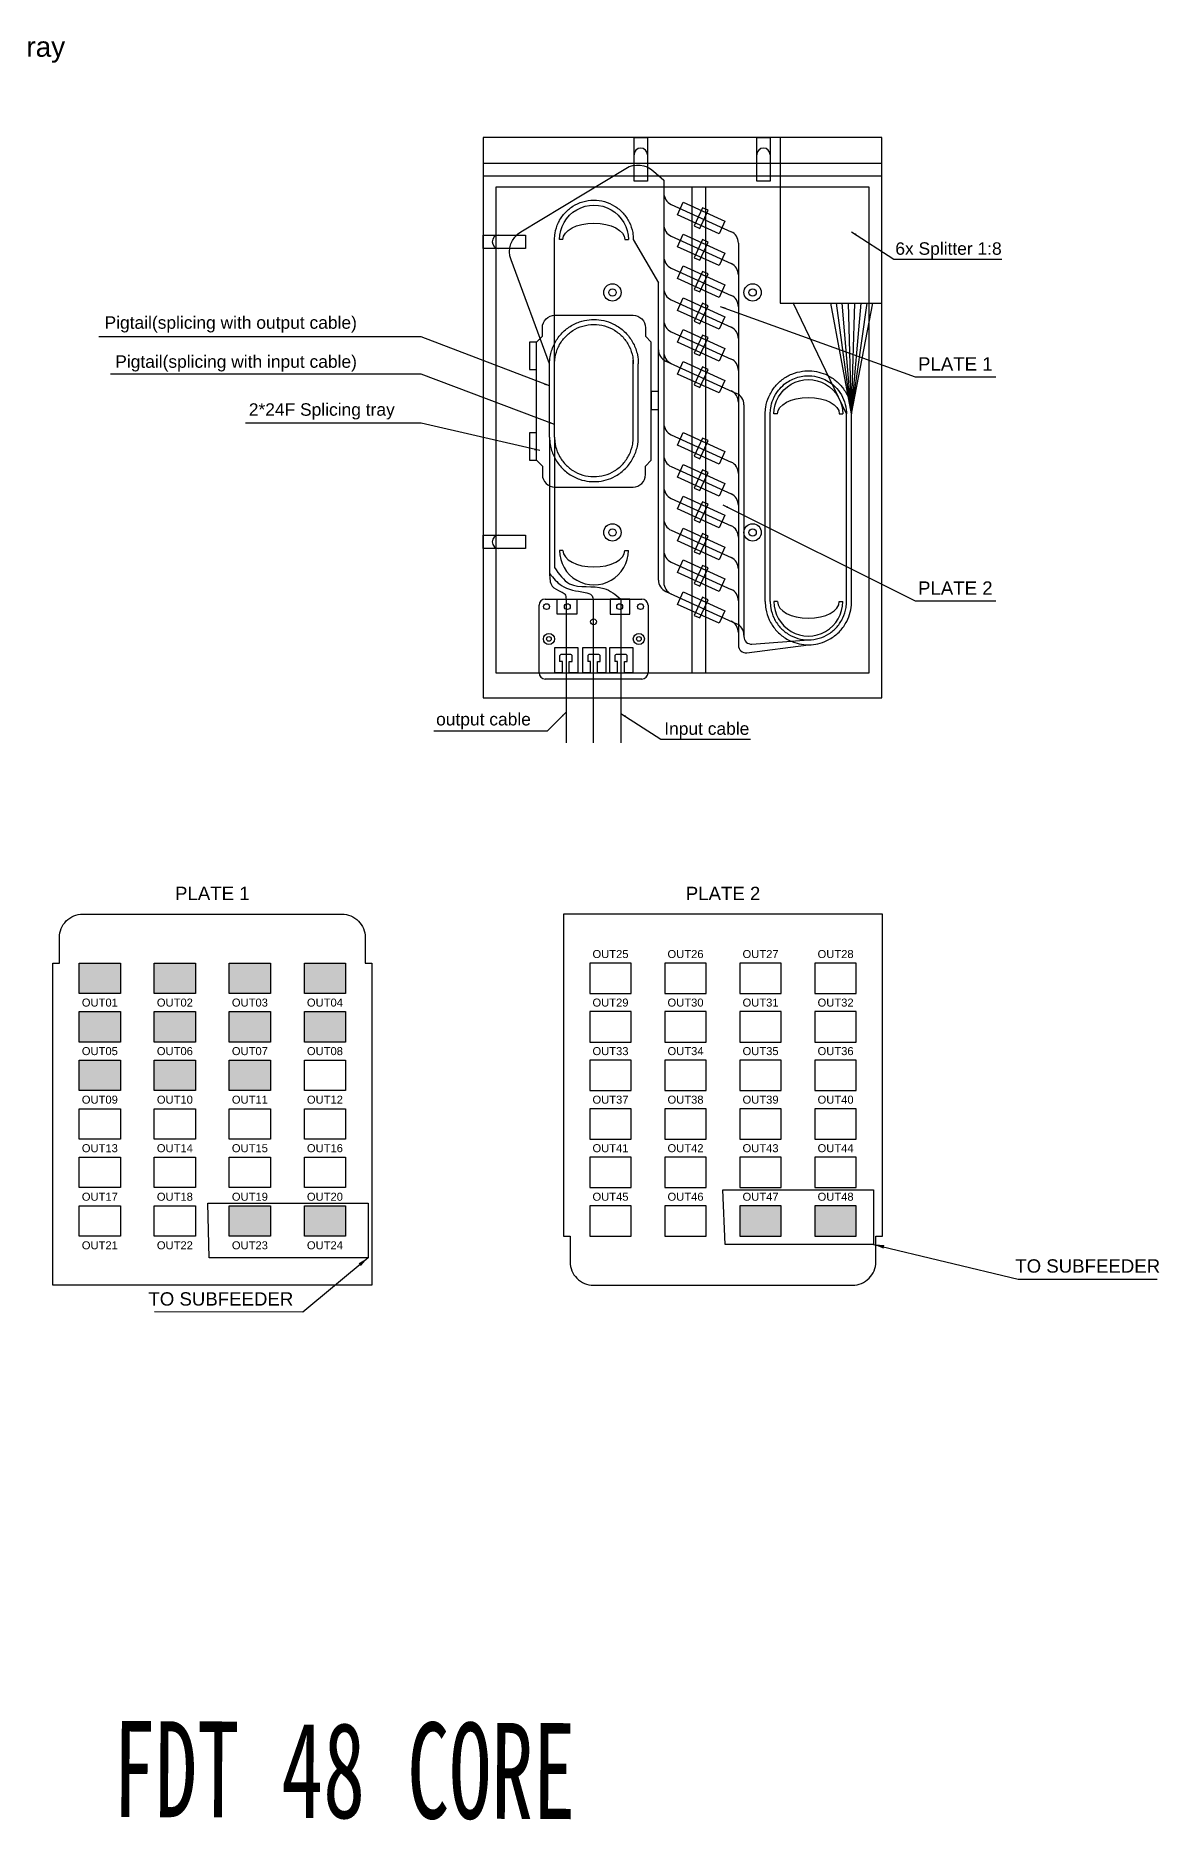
# Model space of a CAD drawing. Header units: inches. Extents: x 12170288 to 12174436, y -6358 to -3178.
# Drawn here: x 12172602 to 12173124, y -6151 to -5320 of the extents above; entities that cross this region are included whole.
import ezdxf
from ezdxf.enums import TextEntityAlignment as Align

# ---------------------------------------------------------------- set-up
doc = ezdxf.new("R2010")
doc.units = ezdxf.units.IN
doc.header["$MEASUREMENT"] = 0
doc.layers.add('FDT STRUCTURE', color=7, linetype='Continuous')
doc.layers.add('Line', color=1, linetype='Continuous')
doc.layers.add('TITLE BLOCK', color=7, linetype='Continuous', lineweight=18)
doc.styles.add('FS', font='SimSun.ttf', dxfattribs={"width": 0.7})
doc.styles.get("Standard").update_dxf_attribs({"font": 'arial.ttf'})
doc.dimstyles.get("Standard").update_dxf_attribs({"dimtxt": 0.18, "dimasz": 0.18, "dimexe": 0.18, "dimexo": 0.0625, "dimgap": 0.09, "dimtad": 0, "dimtih": 1, "dimtoh": 1, "dimdec": 4, "dimzin": 0, "dimdsep": 46, "dimtxsty": 'Standard', "dimcen": 0.09, "dimadec": 0, "dimazin": 0, "dimtfac": 1, "dimtdec": 4, "dimtofl": 0, "dimtmove": 0, "dimatfit": 3, "dimfxl": 1, "dimtolj": 1, "dimtzin": 0, "dimarcsym": 0})

msp = doc.modelspace()

# ---------------------------------------------------------------- hatches: boundary and pattern name
h = msp.add_hatch(color=3)
h.dxf.hatch_style = 1
h.paths.add_polyline_path([(12172640.99, -5766.2), (12172640.99, -5752.07), (12172621.82, -5752.07), (12172621.82, -5766.2)])
h.paths.add_polyline_path([(12172675.91, -5766.2), (12172675.91, -5752.07), (12172656.74, -5752.07), (12172656.74, -5766.2)])
h.paths.add_polyline_path([(12172710.83, -5766.2), (12172710.83, -5752.07), (12172691.66, -5752.07), (12172691.66, -5766.2)])
h.paths.add_polyline_path([(12172745.75, -5766.2), (12172745.75, -5752.07), (12172726.58, -5752.07), (12172726.58, -5766.2)])
h.paths.add_polyline_path([(12172640.99, -5788.79), (12172640.99, -5774.66), (12172621.82, -5774.66), (12172621.82, -5788.79)])
h.paths.add_polyline_path([(12172675.91, -5788.79), (12172675.91, -5774.66), (12172656.74, -5774.66), (12172656.74, -5788.79)])
h.paths.add_polyline_path([(12172710.83, -5788.79), (12172710.83, -5774.66), (12172691.66, -5774.66), (12172691.66, -5788.79)])
h = msp.add_hatch(color=3)
h.dxf.hatch_style = 1
h.paths.add_polyline_path([(12172745.75, -5788.79), (12172745.75, -5774.66), (12172726.58, -5774.66), (12172726.58, -5788.79)])
h = msp.add_hatch(color=3)
h.dxf.hatch_style = 1
h.paths.add_polyline_path([(12172640.99, -5811.39), (12172640.99, -5797.25), (12172621.82, -5797.25), (12172621.82, -5811.39)])
h = msp.add_hatch(color=3)
h.dxf.hatch_style = 1
h.paths.add_polyline_path([(12172675.91, -5811.39), (12172675.91, -5797.25), (12172656.74, -5797.25), (12172656.74, -5811.39)])
h = msp.add_hatch(color=3)
h.dxf.hatch_style = 1
h.paths.add_polyline_path([(12172710.83, -5811.39), (12172710.83, -5797.25), (12172691.66, -5797.25), (12172691.66, -5811.39)])
h = msp.add_hatch(color=3)
h.dxf.hatch_style = 1
h.paths.add_polyline_path([(12172710.83, -5865.02), (12172691.66, -5865.02), (12172691.66, -5879.16), (12172710.83, -5879.16)])
h = msp.add_hatch(color=3)
h.dxf.hatch_style = 1
h.paths.add_polyline_path([(12172745.75, -5865.02), (12172726.58, -5865.02), (12172726.58, -5879.16), (12172745.75, -5879.16)])
h = msp.add_hatch(color=3)
h.dxf.hatch_style = 1
h.paths.add_polyline_path([(12172948.48, -5865.02), (12172929.31, -5865.02), (12172929.31, -5879.16), (12172948.48, -5879.16)])
h = msp.add_hatch(color=3)
h.dxf.hatch_style = 1
h.paths.add_polyline_path([(12172983.4, -5865.02), (12172964.23, -5865.02), (12172964.23, -5879.16), (12172983.4, -5879.16)])

# ---------------------------------------------------------------- linework, layer by layer
at = {"layer": 'Line', "color": 0}
for p, q in [((12172809.86, -5379.82), (12172995.31, -5379.82)), ((12172809.86, -5385.62), (12172995.31, -5385.62)), ((12172846.95, -5415.35), (12172845.35, -5415.35)), ((12172875.77, -5415.35), (12172877.37, -5415.35)), ((12172946.74, -5496.5), (12172945.14, -5496.5)), ((12172975.56, -5496.5), (12172977.16, -5496.5)), ((12172846.95, -5560), (12172845.35, -5560)), ((12172875.77, -5560), (12172877.37, -5560)), ((12172835.79, -5616.99), (12172835.79, -5585.51)), ((12172838.69, -5582.61), (12172883.65, -5582.61)), ((12172886.55, -5585.51), (12172886.55, -5616.99)), ((12172946.74, -5583.83), (12172945.14, -5583.83)), ((12172975.56, -5583.83), (12172977.16, -5583.83)), ((12172846.69, -5611.7), (12172845.4, -5611.7)), ((12172849.9, -5611.7), (12172851.24, -5611.7)), ((12172859.72, -5611.7), (12172858.44, -5611.7)), ((12172862.94, -5611.7), (12172864.28, -5611.7)), ((12172872.33, -5611.7), (12172871.05, -5611.7)), ((12172875.55, -5611.7), (12172876.89, -5611.7)), ((12172883.65, -5619.89), (12172838.69, -5619.89))]:
    msp.add_line(p, q, dxfattribs=at)
at = {"layer": 'Line', "color": 5}
for p, q in [((12172897.3, -5398.94), (12172925.21, -5411.67)), ((12172897.3, -5413.76), (12172925.21, -5426.48)), ((12172897.3, -5428.57), (12172925.21, -5441.3)), ((12172897.3, -5443.39), (12172925.21, -5456.11)), ((12172897.3, -5458.2), (12172925.21, -5470.92)), ((12172897.3, -5506.16), (12172925.21, -5518.89)), ((12172840.71, -5507.31), (12172840.71, -5570.75)), ((12172897.3, -5520.97), (12172925.21, -5533.7)), ((12172897.3, -5535.79), (12172925.21, -5548.51)), ((12172897.3, -5550.6), (12172925.21, -5563.33)), ((12172897.3, -5565.42), (12172925.21, -5578.14))]:
    msp.add_line(p, q, dxfattribs=at)
at = {"layer": 'Line'}
for p, q in [((12172879.68, -5415.35), (12172891.37, -5435.46)), ((12172891.37, -5573.8), (12172891.37, -5435.46)), ((12172894.76, -5471.85), (12172927.75, -5486.9)), ((12172843.03, -5507.31), (12172843.03, -5567.97)), ((12172894.76, -5579.07), (12172927.75, -5594.11))]:
    msp.add_line(p, q, dxfattribs=at)
at = {"layer": 'Line', "color": 0}
for points in [[(12172809.86, -5367.8), (12172809.86, -5628.59), (12172995.31, -5628.59), (12172995.31, -5367.8), (12172809.86, -5367.8)], [(12172907.01, -5617), (12172907.01, -5390.98)], [(12172913.45, -5617), (12172913.45, -5390.98)], [(12172834.69, -5518.01), (12172834.69, -5463.06)], [(12172888.03, -5518.01), (12172888.03, -5463.06)], [(12172846.69, -5617), (12172843.09, -5617), (12172843.09, -5605.11), (12172853.86, -5605.11), (12172853.86, -5617), (12172849.9, -5617)], [(12172859.72, -5617), (12172856.13, -5617), (12172856.13, -5605.11), (12172866.9, -5605.11), (12172866.9, -5617), (12172862.94, -5617)], [(12172872.33, -5617), (12172868.74, -5617), (12172868.74, -5605.11), (12172879.51, -5605.11), (12172879.51, -5617), (12172875.55, -5617)], [(12172846.69, -5617), (12172846.69, -5611.7)], [(12172849.9, -5617), (12172849.9, -5611.7)], [(12172859.72, -5617), (12172859.72, -5611.7)], [(12172862.94, -5617), (12172862.94, -5611.7)], [(12172872.33, -5617), (12172872.33, -5611.7)], [(12172875.55, -5617), (12172875.55, -5611.7)]]:
    msp.add_lwpolyline(points, dxfattribs=at)
at = {"layer": 'Line', "color": 3}
for points in [[(12172886.24, -5388.21), (12172880.01, -5388.21), (12172880.01, -5367.8), (12172886.24, -5367.8)], [(12172943.38, -5388.21), (12172937.15, -5388.21), (12172937.15, -5367.8), (12172943.38, -5367.8)], [(12172829.48, -5413.2), (12172829.48, -5419.43), (12172809.86, -5419.43), (12172809.86, -5413.2)], [(12172829.48, -5552.9), (12172829.48, -5559.13), (12172809.86, -5559.13), (12172809.86, -5552.9)]]:
    msp.add_lwpolyline(points, close=True, dxfattribs=at)
at = {"layer": 'Line', "color": 4}
msp.add_lwpolyline([(12172948.05, -5444.94), (12172995.31, -5444.94), (12172995.31, -5367.8), (12172948.05, -5367.8)], close=True, dxfattribs=at)
at = {"layer": 'Line', "color": 5}
for points in [[(12172840.71, -5473.19), (12172822.79, -5424.74, -0.359931), (12172827.36, -5411.67), (12172876.22, -5382.18, -0.330807), (12172889.12, -5383.42), (12172893.91, -5387.75), (12172893.91, -5574.96)], [(12172928.6, -5416.94), (12172928.6, -5604.19, 0.452502), (12172932.52, -5607.64), (12172961.15, -5603.93)]]:
    msp.add_lwpolyline(points, format="xyb", dxfattribs=at)
at = {"layer": 'Line', "color": 0}
for points in [[(12172815.66, -5390.98), (12172815.66, -5617), (12172989.52, -5617), (12172989.52, -5390.98)], [(12172834.69, -5463.06), (12172831.34, -5463.06), (12172831.34, -5475.73), (12172834.69, -5475.73)], [(12172891.36, -5486.1), (12172888.03, -5486.1), (12172888.03, -5494.4), (12172891.36, -5494.4)], [(12172834.69, -5505.34), (12172831.34, -5505.34), (12172831.34, -5518.01), (12172834.69, -5518.01)], [(12172853.38, -5589.7), (12172844.24, -5589.7), (12172844.24, -5582.61), (12172853.38, -5582.61)], [(12172868.96, -5589.7), (12172878.1, -5589.7), (12172878.1, -5582.61), (12172868.96, -5582.61)], [(12172621.82, -5752.07), (12172640.99, -5752.07), (12172640.99, -5766.2), (12172621.82, -5766.2)], [(12172656.74, -5752.07), (12172675.91, -5752.07), (12172675.91, -5766.2), (12172656.74, -5766.2)], [(12172691.66, -5752.07), (12172710.83, -5752.07), (12172710.83, -5766.2), (12172691.66, -5766.2)], [(12172726.58, -5752.07), (12172745.75, -5752.07), (12172745.75, -5766.2), (12172726.58, -5766.2)], [(12172859.47, -5766.2), (12172878.64, -5766.2), (12172878.64, -5752.07), (12172859.47, -5752.07)], [(12172894.39, -5766.2), (12172913.56, -5766.2), (12172913.56, -5752.07), (12172894.39, -5752.07)], [(12172929.31, -5766.2), (12172948.48, -5766.2), (12172948.48, -5752.07), (12172929.31, -5752.07)], [(12172964.23, -5766.2), (12172983.4, -5766.2), (12172983.4, -5752.07), (12172964.23, -5752.07)], [(12172621.82, -5774.66), (12172640.99, -5774.66), (12172640.99, -5788.79), (12172621.82, -5788.79)], [(12172656.74, -5774.66), (12172675.91, -5774.66), (12172675.91, -5788.79), (12172656.74, -5788.79)], [(12172691.66, -5774.66), (12172710.83, -5774.66), (12172710.83, -5788.79), (12172691.66, -5788.79)], [(12172726.58, -5774.66), (12172745.75, -5774.66), (12172745.75, -5788.79), (12172726.58, -5788.79)], [(12172859.47, -5788.79), (12172878.64, -5788.79), (12172878.64, -5774.66), (12172859.47, -5774.66)], [(12172894.39, -5788.79), (12172913.56, -5788.79), (12172913.56, -5774.66), (12172894.39, -5774.66)], [(12172929.31, -5788.79), (12172948.48, -5788.79), (12172948.48, -5774.66), (12172929.31, -5774.66)], [(12172964.23, -5788.79), (12172983.4, -5788.79), (12172983.4, -5774.66), (12172964.23, -5774.66)], [(12172621.82, -5797.25), (12172640.99, -5797.25), (12172640.99, -5811.39), (12172621.82, -5811.39)], [(12172621.82, -5797.25), (12172640.99, -5797.25), (12172640.99, -5811.39), (12172621.82, -5811.39)], [(12172656.74, -5797.25), (12172675.91, -5797.25), (12172675.91, -5811.39), (12172656.74, -5811.39)], [(12172656.74, -5797.25), (12172675.91, -5797.25), (12172675.91, -5811.39), (12172656.74, -5811.39)], [(12172691.66, -5797.25), (12172710.83, -5797.25), (12172710.83, -5811.39), (12172691.66, -5811.39)], [(12172691.66, -5797.25), (12172710.83, -5797.25), (12172710.83, -5811.39), (12172691.66, -5811.39)], [(12172726.58, -5797.25), (12172745.75, -5797.25), (12172745.75, -5811.39), (12172726.58, -5811.39)], [(12172726.58, -5797.25), (12172745.75, -5797.25), (12172745.75, -5811.39), (12172726.58, -5811.39)], [(12172859.47, -5811.39), (12172878.64, -5811.39), (12172878.64, -5797.25), (12172859.47, -5797.25)], [(12172894.39, -5811.39), (12172913.56, -5811.39), (12172913.56, -5797.25), (12172894.39, -5797.25)], [(12172929.31, -5811.39), (12172948.48, -5811.39), (12172948.48, -5797.25), (12172929.31, -5797.25)], [(12172964.23, -5811.39), (12172983.4, -5811.39), (12172983.4, -5797.25), (12172964.23, -5797.25)], [(12172621.82, -5819.84), (12172640.99, -5819.84), (12172640.99, -5833.98), (12172621.82, -5833.98)], [(12172621.82, -5819.84), (12172640.99, -5819.84), (12172640.99, -5833.98), (12172621.82, -5833.98)], [(12172656.74, -5819.84), (12172675.91, -5819.84), (12172675.91, -5833.98), (12172656.74, -5833.98)], [(12172656.74, -5819.84), (12172675.91, -5819.84), (12172675.91, -5833.98), (12172656.74, -5833.98)], [(12172691.66, -5819.84), (12172710.83, -5819.84), (12172710.83, -5833.98), (12172691.66, -5833.98)], [(12172691.66, -5819.84), (12172710.83, -5819.84), (12172710.83, -5833.98), (12172691.66, -5833.98)], [(12172726.58, -5819.84), (12172745.75, -5819.84), (12172745.75, -5833.98), (12172726.58, -5833.98)], [(12172726.58, -5819.84), (12172745.75, -5819.84), (12172745.75, -5833.98), (12172726.58, -5833.98)], [(12172859.47, -5833.98), (12172878.64, -5833.98), (12172878.64, -5819.84), (12172859.47, -5819.84)], [(12172894.39, -5833.98), (12172913.56, -5833.98), (12172913.56, -5819.84), (12172894.39, -5819.84)], [(12172929.31, -5833.98), (12172948.48, -5833.98), (12172948.48, -5819.84), (12172929.31, -5819.84)], [(12172964.23, -5833.98), (12172983.4, -5833.98), (12172983.4, -5819.84), (12172964.23, -5819.84)], [(12172621.82, -5842.43), (12172640.99, -5842.43), (12172640.99, -5856.57), (12172621.82, -5856.57)], [(12172621.82, -5842.43), (12172640.99, -5842.43), (12172640.99, -5856.57), (12172621.82, -5856.57)], [(12172656.74, -5842.43), (12172675.91, -5842.43), (12172675.91, -5856.57), (12172656.74, -5856.57)], [(12172656.74, -5842.43), (12172675.91, -5842.43), (12172675.91, -5856.57), (12172656.74, -5856.57)], [(12172691.66, -5842.43), (12172710.83, -5842.43), (12172710.83, -5856.57), (12172691.66, -5856.57)], [(12172691.66, -5842.43), (12172710.83, -5842.43), (12172710.83, -5856.57), (12172691.66, -5856.57)], [(12172726.58, -5842.43), (12172745.75, -5842.43), (12172745.75, -5856.57), (12172726.58, -5856.57)], [(12172859.47, -5856.57), (12172878.64, -5856.57), (12172878.64, -5842.43), (12172859.47, -5842.43)], [(12172894.39, -5856.57), (12172913.56, -5856.57), (12172913.56, -5842.43), (12172894.39, -5842.43)], [(12172929.31, -5856.57), (12172948.48, -5856.57), (12172948.48, -5842.43), (12172929.31, -5842.43)], [(12172964.23, -5856.57), (12172983.4, -5856.57), (12172983.4, -5842.43), (12172964.23, -5842.43)], [(12172621.82, -5865.02), (12172640.99, -5865.02), (12172640.99, -5879.16), (12172621.82, -5879.16)], [(12172621.82, -5865.02), (12172640.99, -5865.02), (12172640.99, -5879.16), (12172621.82, -5879.16)], [(12172656.74, -5865.02), (12172675.91, -5865.02), (12172675.91, -5879.16), (12172656.74, -5879.16)], [(12172691.66, -5865.02), (12172710.83, -5865.02), (12172710.83, -5879.16), (12172691.66, -5879.16)], [(12172726.58, -5865.02), (12172745.75, -5865.02), (12172745.75, -5879.16), (12172726.58, -5879.16)], [(12172859.47, -5879.16), (12172878.64, -5879.16), (12172878.64, -5865.02), (12172859.47, -5865.02)], [(12172894.39, -5879.16), (12172913.56, -5879.16), (12172913.56, -5865.02), (12172894.39, -5865.02)], [(12172929.31, -5879.16), (12172948.48, -5879.16), (12172948.48, -5865.02), (12172929.31, -5865.02)], [(12172964.23, -5879.16), (12172983.4, -5879.16), (12172983.4, -5865.02), (12172964.23, -5865.02)]]:
    msp.add_lwpolyline(points, close=True, dxfattribs=at)
at = {"layer": 'Line', "color": 3}
for points in [[(12172902.94, -5397.97), (12172922.24, -5406.77), (12172919.56, -5412.64), (12172900.27, -5403.84), (12172902.94, -5397.97)], [(12172910.61, -5410.1), (12172914.45, -5401.68), (12172911.9, -5400.52), (12172908.06, -5408.93), (12172910.61, -5410.1)], [(12172902.94, -5412.79), (12172922.24, -5421.59), (12172919.56, -5427.45), (12172900.27, -5418.65), (12172902.94, -5412.79)], [(12172910.61, -5424.91), (12172914.45, -5416.49), (12172911.9, -5415.33), (12172908.06, -5423.75), (12172910.61, -5424.91)], [(12172902.94, -5427.6), (12172922.24, -5436.4), (12172919.56, -5442.27), (12172900.27, -5433.47), (12172902.94, -5427.6)], [(12172910.61, -5439.72), (12172914.45, -5431.31), (12172911.9, -5430.14), (12172908.06, -5438.56), (12172910.61, -5439.72)], [(12172902.94, -5442.42), (12172922.24, -5451.21), (12172919.56, -5457.08), (12172900.27, -5448.28), (12172902.94, -5442.42)], [(12172910.61, -5454.54), (12172914.45, -5446.12), (12172911.9, -5444.96), (12172908.06, -5453.37), (12172910.61, -5454.54)], [(12172902.94, -5457.23), (12172922.24, -5466.03), (12172919.56, -5471.89), (12172900.27, -5463.1), (12172902.94, -5457.23)], [(12172910.61, -5469.35), (12172914.45, -5460.93), (12172911.9, -5459.77), (12172908.06, -5468.19), (12172910.61, -5469.35)], [(12172902.94, -5472.04), (12172922.24, -5480.84), (12172919.56, -5486.71), (12172900.27, -5477.91), (12172902.94, -5472.04)], [(12172910.61, -5484.17), (12172914.45, -5475.75), (12172911.9, -5474.58), (12172908.06, -5483), (12172910.61, -5484.17)], [(12172902.94, -5505.19), (12172922.24, -5513.99), (12172919.56, -5519.86), (12172900.27, -5511.06), (12172902.94, -5505.19)], [(12172910.61, -5517.31), (12172914.45, -5508.9), (12172911.9, -5507.73), (12172908.06, -5516.15), (12172910.61, -5517.31)], [(12172902.94, -5520.01), (12172922.24, -5528.8), (12172919.56, -5534.67), (12172900.27, -5525.87), (12172902.94, -5520.01)], [(12172910.61, -5532.13), (12172914.45, -5523.71), (12172911.9, -5522.55), (12172908.06, -5530.96), (12172910.61, -5532.13)], [(12172902.94, -5534.82), (12172922.24, -5543.62), (12172919.56, -5549.48), (12172900.27, -5540.69), (12172902.94, -5534.82)], [(12172910.61, -5546.94), (12172914.45, -5538.52), (12172911.9, -5537.36), (12172908.06, -5545.78), (12172910.61, -5546.94)], [(12172902.94, -5549.63), (12172922.24, -5558.43), (12172919.56, -5564.3), (12172900.27, -5555.5), (12172902.94, -5549.63)], [(12172910.61, -5561.76), (12172914.45, -5553.34), (12172911.9, -5552.17), (12172908.06, -5560.59), (12172910.61, -5561.76)], [(12172902.94, -5564.45), (12172922.24, -5573.24), (12172919.56, -5579.11), (12172900.27, -5570.31), (12172902.94, -5564.45)], [(12172910.61, -5576.57), (12172914.45, -5568.15), (12172911.9, -5566.99), (12172908.06, -5575.41), (12172910.61, -5576.57)], [(12172902.94, -5579.26), (12172922.24, -5588.06), (12172919.56, -5593.92), (12172900.27, -5585.13), (12172902.94, -5579.26)], [(12172910.61, -5591.38), (12172914.45, -5582.97), (12172911.9, -5581.8), (12172908.06, -5590.22), (12172910.61, -5591.38)]]:
    msp.add_lwpolyline(points, dxfattribs=at)
at = {"layer": 'Line'}
for points in [[(12172843.03, -5507.31), (12172843.03, -5415.35)], [(12172978.9, -5496.5), (12172954.12, -5444.7)], [(12172879.68, -5507.31), (12172879.68, -5471.45)], [(12172943.4, -5583.83), (12172943.4, -5496.5)], [(12172978.9, -5583.83), (12172978.9, -5496.5)], [(12172873.94, -5582.61), (12172873.94, -5649.57)]]:
    msp.add_lwpolyline(points, dxfattribs=at)
at = {"layer": 'Line', "color": 5}
for points in [[(12172981.22, -5496.5), (12172971.68, -5444.94)], [(12172981.22, -5496.5), (12172974.25, -5444.94)], [(12172981.22, -5496.5), (12172976.87, -5444.94)], [(12172981.22, -5496.5), (12172979.82, -5444.94)], [(12172981.22, -5496.5), (12172982.83, -5444.94)], [(12172981.22, -5496.5), (12172985.73, -5444.94)], [(12172981.22, -5496.5), (12172988.46, -5444.94)], [(12172981.22, -5496.5), (12172991.14, -5444.94)], [(12172840.71, -5507.31), (12172840.71, -5473.19)], [(12172882, -5507.31), (12172882, -5473.19)], [(12172941.08, -5583.83), (12172941.08, -5496.5)], [(12172981.22, -5583.83), (12172981.22, -5496.5)], [(12172848.42, -5582.61), (12172848.42, -5649.57)], [(12172861.03, -5582.61), (12172861.03, -5649.57)]]:
    msp.add_lwpolyline(points, dxfattribs=at)
at = {"layer": 'Line', "color": 0}
for points in [[(12172834.69, -5463.06), (12172837.37, -5460.27), (12172837.37, -5456.36, -0.414214), (12172843.17, -5450.56), (12172879.55, -5450.56, -0.414214), (12172885.34, -5456.36), (12172885.34, -5460.27), (12172888.03, -5463.06)], [(12172834.69, -5518.01), (12172837.37, -5520.8), (12172837.37, -5524.71, 0.414214), (12172843.17, -5530.51), (12172879.55, -5530.51, 0.414214), (12172885.34, -5524.71), (12172885.34, -5520.8), (12172888.03, -5518.01)], [(12172851.24, -5611.7), (12172851.24, -5609.09, 0.414214), (12172850.66, -5608.51), (12172845.98, -5608.51, 0.414214), (12172845.4, -5609.09), (12172845.4, -5611.7)], [(12172864.28, -5611.7), (12172864.28, -5609.09, 0.414214), (12172863.7, -5608.51), (12172859.02, -5608.51, 0.414214), (12172858.44, -5609.09), (12172858.44, -5611.7)], [(12172876.89, -5611.7), (12172876.89, -5609.09, 0.414214), (12172876.31, -5608.51), (12172871.63, -5608.51, 0.414214), (12172871.05, -5609.09), (12172871.05, -5611.7)]]:
    msp.add_lwpolyline(points, format="xyb", dxfattribs=at)
at = {"layer": 'Line'}
msp.add_lwpolyline([(12172931.14, -5492.17), (12172931.14, -5600.11, 0.436292), (12172934.87, -5603.58), (12172961.15, -5601.61)], format="xyb", dxfattribs=at)
at = {"layer": 'Line', "color": 0}
for points in [[(12172623.46, -5729.28), (12172744.05, -5729.28, -0.414214), (12172754.91, -5740.15), (12172754.91, -5752.07), (12172758.01, -5752.07), (12172758.01, -5901.94), (12172609.56, -5901.94), (12172609.56, -5752.07), (12172612.59, -5752.07), (12172612.59, -5740.15, -0.414214)], [(12172861.11, -5901.94), (12172981.7, -5901.94, 0.414214), (12172992.57, -5891.08), (12172992.57, -5879.16), (12172995.66, -5879.16), (12172995.66, -5729.28), (12172847.21, -5729.28), (12172847.21, -5879.16), (12172850.24, -5879.16), (12172850.24, -5891.08, 0.414214)]]:
    msp.add_lwpolyline(points, format="xyb", close=True, dxfattribs=at)
at = {"layer": 'Line'}
for points in [[(12172681.74, -5863.78), (12172756.22, -5863.78), (12172756.22, -5889.19), (12172682.27, -5889.19)], [(12172921.41, -5857.56), (12172991.44, -5857.56), (12172991.44, -5882.97), (12172922.44, -5882.97)]]:
    msp.add_lwpolyline(points, close=True, dxfattribs=at)
at = {"layer": 'Line', "color": 0}
for centre, radius in [((12172869.96, -5439.95), 4.03), ((12172869.96, -5439.95), 1.71), ((12172935.21, -5439.95), 4.03), ((12172935.21, -5439.95), 1.71), ((12172869.96, -5551.63), 4.03), ((12172935.21, -5551.63), 4.03), ((12172869.96, -5551.63), 1.71), ((12172935.21, -5551.63), 1.71), ((12172839.3, -5586.15), 1.37), ((12172848.99, -5586.15), 1.37), ((12172873.35, -5586.15), 1.37), ((12172883.04, -5586.15), 1.37), ((12172861.17, -5593.22), 1.37), ((12172840.4, -5601.2), 2.58), ((12172840.4, -5601.2), 1.1), ((12172882.26, -5601.2), 2.58), ((12172882.26, -5601.2), 1.1)]:
    msp.add_circle(centre, radius, dxfattribs=at)
at = {"layer": 'Line', "color": 3}
for centre, start, end in [((12172883.13, -5375.84), 0, 180), ((12172940.26, -5375.84), 0, 180), ((12172817.11, -5416.31), 90, 270), ((12172817.11, -5556.02), 90, 270)]:
    msp.add_arc(centre, 3.11, start, end, dxfattribs=at)
at = {"layer": 'Line', "color": 5}
for centre, start, end in [((12172899.7, -5393.67), 180, 245.48714), ((12172899.7, -5408.48), 180, 245.48714), ((12172922.8, -5416.94), 0, 65.48714), ((12172899.7, -5423.3), 180, 245.48714), ((12172922.8, -5431.76), 0, 65.48714), ((12172899.7, -5438.11), 180, 245.48714), ((12172922.8, -5446.57), 0, 65.48714), ((12172899.7, -5452.93), 180, 245.48714), ((12172922.8, -5461.38), 0, 65.48714), ((12172899.7, -5467.74), 180, 245.48714), ((12172922.8, -5476.2), 0, 65.48714), ((12172922.8, -5491.01), 0, 65.48714), ((12172899.7, -5500.89), 180, 245.48714), ((12172899.7, -5515.7), 180, 245.48714), ((12172922.8, -5524.16), 0, 65.48714), ((12172899.7, -5530.52), 180, 245.48714), ((12172922.8, -5538.97), 0, 65.48714), ((12172899.7, -5545.33), 180, 245.48714), ((12172922.8, -5553.79), 0, 65.48714), ((12172899.7, -5560.14), 180, 245.48714), ((12172922.8, -5568.6), 0, 65.48714), ((12172899.7, -5574.96), 180, 245.48714), ((12172922.8, -5583.41), 0, 65.48714), ((12172922.8, -5598.23), 0, 65.48714)]:
    msp.add_arc(centre, 5.8, start, end, dxfattribs=at)
at = {"layer": 'Line'}
for centre, start, end in [((12172897.16, -5466.58), 180, 245.48714), ((12172925.34, -5492.17), 0, 65.48714), ((12172897.16, -5573.8), 180, 245.48714), ((12172925.34, -5599.39), 0, 65.48714)]:
    msp.add_arc(centre, 5.8, start, end, dxfattribs=at)
at = {"layer": 'Line', "color": 0}
for centre, start, end in [((12172838.69, -5585.51), 90, 180), ((12172883.65, -5585.51), 0, 90), ((12172838.69, -5616.99), 180, 270), ((12172883.65, -5616.99), 270, 0)]:
    msp.add_arc(centre, 2.9, start, end, dxfattribs=at)
at = {"layer": 'Line', "color": 0, "extrusion": (0, 0, -1)}
for centre, major_axis, ratio, start_param, end_param in [((12172861.36, -5415.35), (0, 16.04), 0.998212, 4.712389, 7.853982), ((12172861.36, -5415.35), (14.41, 0), 0.53461, 3.141593, 6.283185), ((12172961.15, -5496.5), (0, 16.04), 0.998212, 4.712389, 7.853982), ((12172961.15, -5496.5), (14.41, 0), 0.53461, 3.141593, 6.283185)]:
    msp.add_ellipse(centre, major_axis=major_axis, ratio=ratio, start_param=start_param, end_param=end_param, dxfattribs=at)
at = {"layer": 'Line', "color": 0}
for centre, major_axis, ratio, start_param, end_param in [((12172861.36, -5560), (0, -16.04), 0.998212, 4.712389, 7.853982), ((12172861.36, -5560), (14.41, 0), 0.53461, 3.141593, 6.283185), ((12172961.15, -5583.83), (0, -16.04), 0.998212, 4.712389, 7.853982), ((12172961.15, -5583.83), (14.41, 0), 0.53461, 3.141593, 6.283185)]:
    msp.add_ellipse(centre, major_axis=major_axis, ratio=ratio, start_param=start_param, end_param=end_param, dxfattribs=at)
at = {"layer": 'Line'}
for points, knots in [([(12172843.03, -5415.35), (12172843.03, -5414.33), (12172843.11, -5413.32), (12172843.56, -5410.63), (12172844.08, -5408.98), (12172845.55, -5405.89), (12172846.51, -5404.45), (12172848.77, -5401.89), (12172850.08, -5400.77), (12172852.96, -5398.94), (12172854.54, -5398.22), (12172857.81, -5397.26), (12172859.52, -5397), (12172862.93, -5396.98), (12172864.64, -5397.21), (12172867.93, -5398.13), (12172869.51, -5398.82), (12172872.42, -5400.61), (12172873.75, -5401.72), (12172876.05, -5404.24), (12172877.02, -5405.67), (12172878.54, -5408.73), (12172879.08, -5410.37), (12172879.59, -5413.14), (12172879.68, -5414.24), (12172879.68, -5415.35)], [4.712389, 4.712389, 4.712389, 4.712389, 4.878369, 4.878369, 5.157906, 5.157906, 5.437443, 5.437443, 5.71698, 5.71698, 5.996517, 5.996517, 6.276054, 6.276054, 6.555591, 6.555591, 6.835128, 6.835128, 7.114665, 7.114665, 7.394201, 7.394201, 7.673738, 7.673738, 7.853982, 7.853982, 7.853982, 7.853982]), ([(12172843.03, -5473.19), (12172843.03, -5472.18), (12172843.11, -5471.16), (12172843.56, -5468.47), (12172844.08, -5466.83), (12172845.55, -5463.74), (12172846.51, -5462.3), (12172848.77, -5459.74), (12172850.08, -5458.62), (12172852.96, -5456.78), (12172854.54, -5456.07), (12172857.81, -5455.1), (12172859.52, -5454.85), (12172862.93, -5454.82), (12172864.64, -5455.05), (12172867.93, -5455.97), (12172869.51, -5456.67), (12172872.42, -5458.46), (12172873.75, -5459.56), (12172876.05, -5462.09), (12172877.02, -5463.52), (12172878.54, -5466.58), (12172879.08, -5468.22), (12172879.59, -5470.99), (12172879.68, -5472.09), (12172879.68, -5473.19)], [4.712389, 4.712389, 4.712389, 4.712389, 4.878369, 4.878369, 5.157906, 5.157906, 5.437443, 5.437443, 5.71698, 5.71698, 5.996517, 5.996517, 6.276054, 6.276054, 6.555591, 6.555591, 6.835128, 6.835128, 7.114665, 7.114665, 7.394201, 7.394201, 7.673738, 7.673738, 7.853982, 7.853982, 7.853982, 7.853982]), ([(12172943.4, -5496.5), (12172943.4, -5495.59), (12172943.47, -5494.68), (12172943.82, -5492.38), (12172944.21, -5491), (12172945.38, -5488.17), (12172946.21, -5486.75), (12172948.03, -5484.45), (12172948.95, -5483.52), (12172950.77, -5482.03), (12172951.65, -5481.44), (12172953.49, -5480.42), (12172954.46, -5480), (12172956.45, -5479.32), (12172957.48, -5479.07), (12172959.56, -5478.76), (12172960.61, -5478.7), (12172963.23, -5478.77), (12172964.79, -5479.03), (12172967.45, -5479.83), (12172968.57, -5480.3), (12172970.69, -5481.46), (12172971.7, -5482.15), (12172973.86, -5483.98), (12172974.95, -5485.2), (12172976.76, -5487.89), (12172977.48, -5489.36), (12172978.5, -5492.43), (12172978.8, -5494.04), (12172978.89, -5495.94), (12172978.9, -5496.22), (12172978.9, -5496.5)], [4.712389, 4.712389, 4.712389, 4.712389, 4.86549, 4.86549, 5.105902, 5.105902, 5.381244, 5.381244, 5.601037, 5.601037, 5.778781, 5.778781, 5.956524, 5.956524, 6.134268, 6.134268, 6.312011, 6.312011, 6.576916, 6.576916, 6.781522, 6.781522, 6.986128, 6.986128, 7.259754, 7.259754, 7.53338, 7.53338, 7.807006, 7.807006, 7.853982, 7.853982, 7.853982, 7.853982]), ([(12172843.03, -5507.31), (12172843.03, -5508.33), (12172843.11, -5509.34), (12172843.56, -5512.03), (12172844.08, -5513.68), (12172845.55, -5516.77), (12172846.51, -5518.2), (12172848.77, -5520.77), (12172850.08, -5521.89), (12172852.96, -5523.72), (12172854.54, -5524.44), (12172857.81, -5525.4), (12172859.52, -5525.66), (12172862.93, -5525.68), (12172864.64, -5525.45), (12172867.93, -5524.53), (12172869.51, -5523.84), (12172872.42, -5522.05), (12172873.75, -5520.94), (12172876.05, -5518.42), (12172877.02, -5516.99), (12172878.54, -5513.92), (12172879.08, -5512.29), (12172879.59, -5509.52), (12172879.68, -5508.42), (12172879.68, -5507.31)], [4.712389, 4.712389, 4.712389, 4.712389, 4.878369, 4.878369, 5.157906, 5.157906, 5.437443, 5.437443, 5.71698, 5.71698, 5.996517, 5.996517, 6.276054, 6.276054, 6.555591, 6.555591, 6.835128, 6.835128, 7.114665, 7.114665, 7.394201, 7.394201, 7.673738, 7.673738, 7.853982, 7.853982, 7.853982, 7.853982]), ([(12172943.4, -5583.83), (12172943.4, -5584.83), (12172943.48, -5585.82), (12172943.93, -5588.44), (12172944.44, -5590.05), (12172945.88, -5593.05), (12172946.82, -5594.45), (12172949.04, -5596.94), (12172950.33, -5598.03), (12172953.16, -5599.8), (12172954.7, -5600.48), (12172957.91, -5601.39), (12172959.57, -5601.62), (12172962.91, -5601.6), (12172964.57, -5601.36), (12172967.77, -5600.41), (12172969.3, -5599.71), (12172972.11, -5597.91), (12172973.39, -5596.81), (12172975.59, -5594.3), (12172976.51, -5592.89), (12172977.92, -5589.87), (12172978.42, -5588.26), (12172978.82, -5585.69), (12172978.9, -5584.76), (12172978.9, -5583.83)], [4.712389, 4.712389, 4.712389, 4.712389, 4.879691, 4.879691, 5.161431, 5.161431, 5.443171, 5.443171, 5.724911, 5.724911, 6.006651, 6.006651, 6.288391, 6.288391, 6.570131, 6.570131, 6.851871, 6.851871, 7.133611, 7.133611, 7.415351, 7.415351, 7.697092, 7.697092, 7.853982, 7.853982, 7.853982, 7.853982])]:
    msp.add_open_spline(points, degree=3, knots=knots, dxfattribs=at)
at = {"layer": 'Line', "color": 5}
for points, knots in [([(12172840.71, -5473.19), (12172840.71, -5472.05), (12172840.81, -5470.91), (12172841.3, -5467.95), (12172841.85, -5466.16), (12172843.42, -5462.8), (12172844.42, -5461.22), (12172846.82, -5458.39), (12172848.21, -5457.14), (12172851.28, -5455.05), (12172852.95, -5454.22), (12172856.14, -5453.13), (12172857.63, -5452.8), (12172860.64, -5452.48), (12172862.17, -5452.48), (12172865.18, -5452.82), (12172866.66, -5453.16), (12172869.53, -5454.15), (12172870.9, -5454.8), (12172873.77, -5456.57), (12172875.22, -5457.76), (12172877.75, -5460.49), (12172878.83, -5462.02), (12172880.55, -5465.34), (12172881.18, -5467.11), (12172881.85, -5470.33), (12172882, -5471.76), (12172882, -5473.19)], [4.712389, 4.712389, 4.712389, 4.712389, 4.878336, 4.878336, 5.147624, 5.147624, 5.416912, 5.416912, 5.686199, 5.686199, 5.955487, 5.955487, 6.175477, 6.175477, 6.395467, 6.395467, 6.615456, 6.615456, 6.835446, 6.835446, 7.105101, 7.105101, 7.375743, 7.375743, 7.646385, 7.646385, 7.853982, 7.853982, 7.853982, 7.853982]), ([(12172941.08, -5496.5), (12172941.08, -5495.45), (12172941.16, -5494.4), (12172941.59, -5491.68), (12172942.07, -5490.03), (12172943.44, -5486.89), (12172944.32, -5485.41), (12172946.43, -5482.73), (12172947.66, -5481.52), (12172950.38, -5479.45), (12172951.88, -5478.59), (12172955.03, -5477.28), (12172956.7, -5476.83), (12172959.83, -5476.39), (12172961.29, -5476.35), (12172964.19, -5476.58), (12172965.63, -5476.85), (12172968.41, -5477.71), (12172969.76, -5478.29), (12172972.48, -5479.83), (12172973.84, -5480.84), (12172976.25, -5483.16), (12172977.32, -5484.48), (12172979.13, -5487.41), (12172979.87, -5489.05), (12172980.88, -5492.45), (12172981.16, -5494.22), (12172981.21, -5496.16), (12172981.22, -5496.33), (12172981.22, -5496.5)], [4.712389, 4.712389, 4.712389, 4.712389, 4.86859, 4.86859, 5.123918, 5.123918, 5.379245, 5.379245, 5.634572, 5.634572, 5.8899, 5.8899, 6.145227, 6.145227, 6.362693, 6.362693, 6.58016, 6.58016, 6.797626, 6.797626, 7.048044, 7.048044, 7.298462, 7.298462, 7.563819, 7.563819, 7.829177, 7.829177, 7.853982, 7.853982, 7.853982, 7.853982]), ([(12172840.71, -5507.31), (12172840.71, -5508.46), (12172840.81, -5509.6), (12172841.3, -5512.56), (12172841.85, -5514.34), (12172843.42, -5517.71), (12172844.42, -5519.29), (12172846.82, -5522.11), (12172848.21, -5523.37), (12172851.28, -5525.45), (12172852.95, -5526.29), (12172856.14, -5527.38), (12172857.63, -5527.7), (12172860.64, -5528.03), (12172862.17, -5528.03), (12172865.18, -5527.69), (12172866.66, -5527.35), (12172869.53, -5526.36), (12172870.9, -5525.71), (12172873.77, -5523.94), (12172875.22, -5522.75), (12172877.75, -5520.02), (12172878.83, -5518.48), (12172880.55, -5515.17), (12172881.18, -5513.4), (12172881.85, -5510.17), (12172882, -5508.74), (12172882, -5507.31)], [4.712389, 4.712389, 4.712389, 4.712389, 4.878336, 4.878336, 5.147624, 5.147624, 5.416912, 5.416912, 5.686199, 5.686199, 5.955487, 5.955487, 6.175477, 6.175477, 6.395467, 6.395467, 6.615456, 6.615456, 6.835446, 6.835446, 7.105101, 7.105101, 7.375743, 7.375743, 7.646385, 7.646385, 7.853982, 7.853982, 7.853982, 7.853982]), ([(12172941.08, -5583.83), (12172941.08, -5584.95), (12172941.18, -5586.07), (12172941.66, -5588.97), (12172942.21, -5590.71), (12172943.74, -5594), (12172944.73, -5595.53), (12172947.09, -5598.29), (12172948.46, -5599.5), (12172951.46, -5601.53), (12172953.11, -5602.33), (12172956.21, -5603.37), (12172957.65, -5603.67), (12172960.55, -5603.97), (12172962.02, -5603.96), (12172964.92, -5603.62), (12172966.35, -5603.3), (12172969.11, -5602.34), (12172970.44, -5601.71), (12172973.23, -5599.98), (12172974.65, -5598.82), (12172977.12, -5596.14), (12172978.17, -5594.63), (12172979.69, -5591.66), (12172980.23, -5590.24), (12172980.97, -5587.3), (12172981.18, -5585.79), (12172981.21, -5584.13), (12172981.22, -5583.98), (12172981.22, -5583.83)], [4.712389, 4.712389, 4.712389, 4.712389, 4.879659, 4.879659, 5.150421, 5.150421, 5.421183, 5.421183, 5.691945, 5.691945, 5.962708, 5.962708, 6.180913, 6.180913, 6.399118, 6.399118, 6.617323, 6.617323, 6.835528, 6.835528, 7.107496, 7.107496, 7.379465, 7.379465, 7.605797, 7.605797, 7.832129, 7.832129, 7.853982, 7.853982, 7.853982, 7.853982])]:
    msp.add_open_spline(points, degree=3, knots=knots, dxfattribs=at)
for points in [[(12172840.71, -5570.75), (12172846.23, -5576.32), (12172857.21, -5579.57), (12172860.28, -5580.81), (12172861.03, -5582.61)], [(12172840.71, -5570.75), (12172841.9, -5576.57), (12172846.1, -5579.25), (12172847.78, -5580.36), (12172848.42, -5582.61)]]:
    msp.add_spline(points, degree=3, dxfattribs=at)
at = {"layer": 'Line'}
msp.add_spline([(12172843.03, -5567.97), (12172850.05, -5575.49), (12172865.92, -5577.66), (12172873.94, -5582.61)], degree=3, dxfattribs=at)

# ---------------------------------------------------------------- texts
at = {"layer": 'FDT STRUCTURE'}
for s, height, p in [('6x Splitter 1:8', 5.7954, (12173001.62, -5422.4)), ('Pigtail(splicing with output cable)', 5.7954, (12172633.6, -5456.84)), ('Pigtail(splicing with input cable)', 5.7954, (12172638.57, -5475)), ('PLATE 1', 6.207, (12173012.19, -5476.32)), ('2*24F Splicing tray', 5.7954, (12172700.73, -5497.32)), ('PLATE 2', 6.207, (12173012.19, -5580.62)), ('output cable', 5.7954, (12172787.91, -5641.46)), ('Input cable', 5.7954, (12172894.08, -5645.82))]:
    msp.add_text(s, height=height, dxfattribs=at).set_placement(p)
for s, height, p in [('PLATE 1', 6.207, (12172683.75, -5719.6)), ('PLATE 2', 6.207, (12172921.44, -5719.6)), ('OUT25', 3.724, (12172869.06, -5747.84)), ('OUT26', 3.724, (12172903.98, -5747.84)), ('OUT27', 3.724, (12172938.9, -5747.84)), ('OUT28', 3.724, (12172973.82, -5747.84)), ('OUT01', 3.724, (12172631.41, -5770.43)), ('OUT02', 3.724, (12172666.33, -5770.43)), ('OUT03', 3.724, (12172701.24, -5770.43)), ('OUT04', 3.724, (12172736.16, -5770.43)), ('OUT29', 3.724, (12172869.06, -5770.43)), ('OUT30', 3.724, (12172903.98, -5770.43)), ('OUT31', 3.724, (12172938.9, -5770.43)), ('OUT32', 3.724, (12172973.82, -5770.43)), ('OUT05', 3.724, (12172631.41, -5793.02)), ('OUT06', 3.724, (12172666.33, -5793.02)), ('OUT07', 3.724, (12172701.24, -5793.02)), ('OUT08', 3.724, (12172736.16, -5793.02)), ('OUT33', 3.724, (12172869.06, -5793.02)), ('OUT34', 3.724, (12172903.98, -5793.02)), ('OUT35', 3.724, (12172938.9, -5793.02)), ('OUT36', 3.724, (12172973.82, -5793.02)), ('OUT09', 3.724, (12172631.41, -5815.61)), ('OUT10', 3.724, (12172666.33, -5815.61)), ('OUT11', 3.724, (12172701.24, -5815.61)), ('OUT12', 3.724, (12172736.16, -5815.61)), ('OUT37', 3.724, (12172869.06, -5815.61)), ('OUT38', 3.724, (12172903.98, -5815.61)), ('OUT39', 3.724, (12172938.9, -5815.61)), ('OUT40', 3.724, (12172973.82, -5815.61)), ('OUT13', 3.724, (12172631.41, -5838.2)), ('OUT14', 3.724, (12172666.33, -5838.2)), ('OUT15', 3.724, (12172701.24, -5838.2)), ('OUT16', 3.724, (12172736.16, -5838.2)), ('OUT41', 3.724, (12172869.06, -5838.2)), ('OUT42', 3.724, (12172903.98, -5838.2)), ('OUT43', 3.724, (12172938.9, -5838.2)), ('OUT44', 3.724, (12172973.82, -5838.2)), ('OUT17', 3.724, (12172631.41, -5860.79)), ('OUT18', 3.724, (12172666.33, -5860.79)), ('OUT19', 3.724, (12172701.24, -5860.79)), ('OUT20', 3.724, (12172736.16, -5860.79)), ('OUT45', 3.724, (12172869.06, -5860.79)), ('OUT46', 3.724, (12172903.98, -5860.79)), ('OUT47', 3.724, (12172938.9, -5860.79)), ('OUT48', 3.724, (12172973.82, -5860.79)), ('OUT21', 3.724, (12172631.41, -5883.39)), ('OUT22', 3.724, (12172666.33, -5883.39)), ('OUT23', 3.724, (12172701.24, -5883.39)), ('OUT24', 3.724, (12172736.16, -5883.39))]:
    msp.add_text(s, height=height, dxfattribs=at).set_placement(p, align=Align.MIDDLE)
at = {"layer": 'FDT STRUCTURE', "color": 1, "insert": (12172475.07, -5320.94), "char_height": 9.3082, "attachment_point": 1}
msp.add_mtext('{\\fArial|b0|i0|c0|p34;\\C4;The second splicing tray}', dxfattribs=at)
at = {"layer": 'Line'}
for p in [(12173091.15, -5893.02), (12172687.73, -5908.36)]:
    msp.add_text('TO SUBFEEDER', height=6.2065, dxfattribs=at).set_placement(p, align=Align.MIDDLE)
at = {"layer": 'TITLE BLOCK', "color": 6, "linetype": 'Continuous', "style": 'FS', "width": 0.6435}
msp.add_text('FDT 48 CORE', height=44.664, rotation=359.72016, dxfattribs=at).set_placement((12172745.14, -6127.63), align=Align.MIDDLE)

# ---------------------------------------------------------------- leaders
at = {"layer": 'FDT STRUCTURE'}
for points in [[(12172981.22, -5411.67), (12173000.91, -5424.47), (12173051.15, -5424.47)], [(12172920.15, -5446.46), (12173010.8, -5479.2), (12173048.35, -5479.2)], [(12172840.71, -5483.45), (12172780.94, -5460.54), (12172631.02, -5460.54)], [(12172843.03, -5501.34), (12172780.94, -5477.99), (12172636.41, -5477.99)], [(12172836.11, -5513.52), (12172780.94, -5500.71), (12172699.18, -5500.71)], [(12172921.35, -5538.83), (12173010.8, -5583.5), (12173048.35, -5583.5)], [(12172848.42, -5635.26), (12172839.53, -5644.15), (12172786.8, -5644.15)], [(12172873.94, -5635.91), (12172892.54, -5647.87), (12172934.19, -5647.87)]]:
    msp.add_leader(points, dimstyle='Standard', override={"dimasz": 2.5, "dimgap": 0.09, "dimtad": 0}, dxfattribs=at)
at = {"layer": 'Line'}
for points in [[(12172991.44, -5882.97), (12173058.85, -5899.12), (12173123.46, -5899.12)], [(12172756.22, -5889.19), (12172725.81, -5914.57), (12172656.91, -5914.38)]]:
    msp.add_leader(points, dimstyle='Standard', override={"dimasz": 5, "dimgap": 0.09, "dimtad": 0}, dxfattribs=at)

doc.saveas('drawing.dxf')
